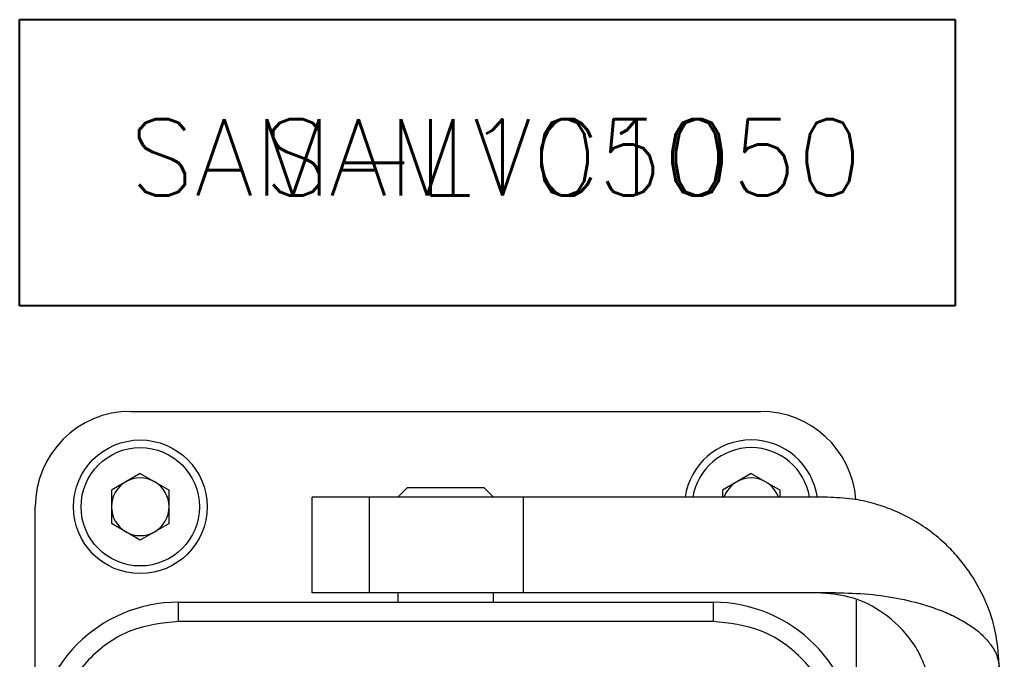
# Model space of a CAD drawing. Extents: x 4137 to 28680, y 2446 to 6814.
# Drawn here: x 14614.1 to 14678.8, y 3190.1 to 3232.3 of the extents above; entities that cross this region are included whole.
import ezdxf
from ezdxf.enums import TextEntityAlignment as Align

# ---------------------------------------------------------------- set-up
doc = ezdxf.new("R2010")
doc.units = 0
doc.header["$LTSCALE"] = 0.5
doc.layers.get('0').update_dxf_attribs({"linetype": 'CONTINUOUS'})
doc.styles.get("Standard").update_dxf_attribs({"font": 'simplex.shx'})

msp = doc.modelspace()

# ---------------------------------------------------------------- linework, layer by layer
for p, q in [((14614.11, 3232.288), (14675.85, 3232.288)), ((14614.11, 3213.388), (14614.11, 3232.288)), ((14614.11, 3232.288), (14675.85, 3232.288)), ((14614.11, 3213.388), (14614.11, 3232.288)), ((14675.85, 3232.288), (14675.85, 3213.388)), ((14675.85, 3232.288), (14675.85, 3213.388)), ((14675.85, 3213.388), (14614.11, 3213.388)), ((14675.85, 3213.388), (14614.11, 3213.388))]:
    msp.add_line(p, q)
at = {"color": 7, "linetype": 'Continuous', "lineweight": 15}
for p, q in [((14621.443, 3206.433), (14663.023, 3206.433)), ((14621.443, 3206.433), (14663.023, 3206.433)), ((14622.073, 3202.33), (14620.17, 3201.231)), ((14622.073, 3202.33), (14620.17, 3201.231)), ((14622.073, 3202.33), (14623.975, 3201.231)), ((14622.073, 3202.33), (14623.975, 3201.231)), ((14662.393, 3202.33), (14660.49, 3201.231)), ((14662.393, 3202.33), (14660.49, 3201.231)), ((14662.393, 3202.33), (14664.295, 3201.231)), ((14662.393, 3202.33), (14664.295, 3201.231)), ((14620.17, 3201.231), (14620.17, 3199.034)), ((14620.17, 3201.231), (14620.17, 3199.034)), ((14623.975, 3199.034), (14623.975, 3201.231)), ((14623.975, 3199.034), (14623.975, 3201.231)), ((14639.719, 3201.399), (14639.083, 3200.763)), ((14639.719, 3201.399), (14639.083, 3200.763)), ((14644.753, 3201.393), (14639.713, 3201.393)), ((14644.753, 3201.393), (14639.713, 3201.393)), ((14645.383, 3200.763), (14644.747, 3201.399)), ((14645.383, 3200.763), (14644.747, 3201.399)), ((14660.49, 3201.231), (14660.49, 3200.763)), ((14660.49, 3201.231), (14660.49, 3200.763)), ((14664.295, 3200.763), (14664.295, 3201.231)), ((14664.295, 3200.763), (14664.295, 3201.231)), ((14633.413, 3200.769), (14633.413, 3200.763)), ((14633.413, 3200.769), (14633.413, 3200.763)), ((14633.413, 3194.463), (14633.413, 3200.763)), ((14633.413, 3194.463), (14633.413, 3200.763)), ((14637.193, 3194.463), (14637.193, 3200.763)), ((14647.373, 3200.763), (14637.193, 3200.763)), ((14637.193, 3194.463), (14637.193, 3200.763)), ((14647.373, 3200.763), (14637.193, 3200.763)), ((14647.373, 3194.463), (14647.373, 3200.763)), ((14667.433, 3200.763), (14647.373, 3200.763)), ((14647.373, 3194.463), (14647.373, 3200.763)), ((14667.433, 3200.763), (14647.373, 3200.763)), ((14615.143, 3184.383), (14615.143, 3200.133)), ((14615.143, 3184.383), (14615.143, 3200.133)), ((14622.073, 3197.936), (14620.17, 3199.034)), ((14622.073, 3197.936), (14620.17, 3199.034)), ((14623.975, 3199.034), (14622.073, 3197.936)), ((14623.975, 3199.034), (14622.073, 3197.936)), ((14633.413, 3194.463), (14633.413, 3194.457)), ((14633.413, 3194.463), (14633.413, 3194.457)), ((14647.373, 3194.463), (14637.193, 3194.463)), ((14647.373, 3194.463), (14637.193, 3194.463)), ((14639.083, 3194.463), (14639.083, 3193.833)), ((14639.083, 3194.463), (14639.083, 3193.833)), ((14645.383, 3193.833), (14645.383, 3194.463)), ((14645.383, 3193.833), (14645.383, 3194.463)), ((14667.965, 3194.463), (14647.373, 3194.463)), ((14667.965, 3194.463), (14647.373, 3194.463)), ((14624.593, 3192.573), (14624.593, 3193.833)), ((14624.593, 3193.833), (14659.873, 3193.833)), ((14624.593, 3192.573), (14624.593, 3193.833)), ((14624.593, 3193.833), (14659.873, 3193.833)), ((14659.873, 3193.833), (14659.873, 3192.573)), ((14659.873, 3193.833), (14659.873, 3192.573)), ((14669.323, 3193.971), (14669.323, 3184.383)), ((14669.323, 3193.971), (14669.323, 3184.383)), ((14659.873, 3192.573), (14624.593, 3192.573)), ((14659.873, 3192.573), (14624.593, 3192.573))]:
    msp.add_line(p, q, dxfattribs=at)
for radius in [4.41, 4.41, 3.906, 3.906]:
    msp.add_circle((14622.073, 3200.133), radius, dxfattribs=at)
for centre, radius, start, end in [((14621.443, 3200.133), 6.3, 90, 180), ((14621.443, 3200.133), 6.3, 90, 180), ((14663.023, 3200.133), 6.3, 4.44111, 90), ((14663.023, 3200.133), 6.3, 4.44111, 90), ((14662.393, 3200.133), 4.41, 8.21321, 171.78679), ((14662.393, 3200.133), 4.41, 8.21321, 171.78679), ((14622.073, 3200.133), 1.903, 120, 180), ((14622.073, 3200.133), 1.903, 120, 180), ((14622.073, 3200.133), 1.903, 60, 120), ((14622.073, 3200.133), 1.903, 60, 120), ((14622.073, 3200.133), 1.903, 0, 60), ((14622.073, 3200.133), 1.903, 0, 60), ((14662.393, 3200.133), 1.903, 120, 160.66288), ((14662.393, 3200.133), 1.903, 120, 160.66288), ((14662.393, 3200.133), 1.903, 60, 120), ((14662.393, 3200.133), 1.903, 60, 120), ((14662.393, 3200.133), 1.903, 19.33712, 60), ((14662.393, 3200.133), 1.903, 19.33712, 60), ((14622.073, 3200.133), 1.903, 180, 240), ((14622.073, 3200.133), 1.903, 180, 240), ((14622.073, 3200.133), 1.903, 300, 0), ((14622.073, 3200.133), 1.903, 300, 0), ((14622.073, 3200.133), 1.903, 240, 300), ((14622.073, 3200.133), 1.903, 240, 300), ((14624.593, 3184.383), 9.45, 90, 180), ((14624.593, 3184.383), 9.45, 90, 180), ((14659.873, 3184.383), 9.45, 0, 90), ((14659.873, 3184.383), 9.45, 0, 90)]:
    msp.add_arc(centre, radius, start, end, dxfattribs=at)
at = {"color": 8, "linetype": 'Continuous', "lineweight": 15}
msp.add_arc((14662.393, 3200.133), 3.906, 9.2818, 170.7182, dxfattribs=at)
msp.add_arc((14662.393, 3200.133), 3.906, 9.2818, 170.7182, dxfattribs=at)
at = {"color": 7, "linetype": 'Continuous', "lineweight": 15}
for points, knots in [([(14637.193, 3200.763), (14636.698, 3200.763), (14635.707, 3200.763), (14634.457, 3200.763), (14633.583, 3200.763), (14633.47, 3200.763), (14633.413, 3200.763)], [0, 0, 0, 0, 0.25, 0.5, 0.750001, 1, 1, 1, 1]), ([(14637.193, 3200.763), (14636.698, 3200.763), (14635.707, 3200.763), (14634.457, 3200.763), (14633.583, 3200.763), (14633.47, 3200.763), (14633.413, 3200.763)], [0, 0, 0, 0, 0.25, 0.5, 0.750001, 1, 1, 1, 1]), ([(14678.773, 3189.423), (14678.727, 3190.195), (14678.634, 3191.757), (14677.905, 3193.957), (14676.979, 3195.623), (14676.06, 3196.813), (14675.21, 3197.709), (14674.188, 3198.568), (14672.965, 3199.359), (14671.708, 3199.956), (14670.401, 3200.391), (14669.008, 3200.697), (14667.984, 3200.74), (14667.433, 3200.763)], [0, 0, 0, 0, 0.123485, 0.2497094, 0.3705494, 0.4348736, 0.4998427, 0.5779277, 0.6613773, 0.7498939, 0.8190889, 0.9025817, 1, 1, 1, 1]), ([(14678.773, 3189.423), (14678.727, 3190.195), (14678.634, 3191.757), (14677.905, 3193.957), (14676.979, 3195.623), (14676.06, 3196.813), (14675.21, 3197.709), (14674.188, 3198.568), (14672.965, 3199.359), (14671.708, 3199.956), (14670.401, 3200.391), (14669.008, 3200.697), (14667.984, 3200.74), (14667.433, 3200.763)], [0, 0, 0, 0, 0.123485, 0.2497094, 0.3705494, 0.4348736, 0.4998427, 0.5779277, 0.6613773, 0.7498939, 0.8190889, 0.9025817, 1, 1, 1, 1]), ([(14637.193, 3194.463), (14636.698, 3194.463), (14635.707, 3194.463), (14634.457, 3194.463), (14633.583, 3194.463), (14633.47, 3194.463), (14633.413, 3194.463)], [0, 0, 0, 0, 0.25, 0.5, 0.750001, 1, 1, 1, 1]), ([(14637.193, 3194.463), (14636.698, 3194.463), (14635.707, 3194.463), (14634.457, 3194.463), (14633.583, 3194.463), (14633.47, 3194.463), (14633.413, 3194.463)], [0, 0, 0, 0, 0.25, 0.5, 0.750001, 1, 1, 1, 1]), ([(14673.931, 3189.422), (14673.788, 3189.775), (14673.487, 3190.518), (14672.532, 3191.971), (14670.973, 3193.355), (14668.875, 3194.301), (14667.494, 3194.409), (14666.803, 3194.463)], [0, 0, 0, 0, 0.106086, 0.223203, 0.499716, 0.749714, 1, 1, 1, 1]), ([(14673.931, 3189.422), (14673.788, 3189.775), (14673.487, 3190.518), (14672.532, 3191.971), (14670.973, 3193.355), (14668.875, 3194.301), (14667.494, 3194.409), (14666.803, 3194.463)], [0, 0, 0, 0, 0.106086, 0.223203, 0.499716, 0.749714, 1, 1, 1, 1]), ([(14667.965, 3194.463), (14668.699, 3194.444), (14670.129, 3194.409), (14672.209, 3194.098), (14673.908, 3193.661), (14675.231, 3193.176), (14676.193, 3192.715), (14677.016, 3192.202), (14677.697, 3191.647), (14678.248, 3191.003), (14678.676, 3190.27), (14678.742, 3189.692), (14678.773, 3189.423)], [0, 0, 0, 0, 0.17529, 0.341504, 0.50016, 0.591087, 0.674174, 0.750201, 0.816448, 0.875182, 0.941928, 1, 1, 1, 1]), ([(14667.965, 3194.463), (14668.699, 3194.444), (14670.129, 3194.409), (14672.209, 3194.098), (14673.908, 3193.661), (14675.231, 3193.176), (14676.193, 3192.715), (14677.016, 3192.202), (14677.697, 3191.647), (14678.248, 3191.003), (14678.676, 3190.27), (14678.742, 3189.692), (14678.773, 3189.423)], [0, 0, 0, 0, 0.17529, 0.341504, 0.50016, 0.591087, 0.674174, 0.750201, 0.816448, 0.875182, 0.941928, 1, 1, 1, 1]), ([(14624.593, 3192.573), (14623.52, 3192.45), (14621.373, 3192.204), (14618.666, 3190.31), (14616.772, 3187.602), (14616.526, 3185.456), (14616.403, 3184.383)], [0, 0, 0, 0, 0.25, 0.5, 0.75, 1, 1, 1, 1]), ([(14624.593, 3192.573), (14623.52, 3192.45), (14621.373, 3192.204), (14618.666, 3190.31), (14616.772, 3187.602), (14616.526, 3185.456), (14616.403, 3184.383)], [0, 0, 0, 0, 0.25, 0.5, 0.75, 1, 1, 1, 1]), ([(14668.063, 3184.383), (14667.94, 3185.456), (14667.694, 3187.602), (14665.8, 3190.31), (14663.092, 3192.204), (14660.946, 3192.45), (14659.873, 3192.573)], [0, 0, 0, 0, 0.25, 0.5, 0.75, 1, 1, 1, 1]), ([(14668.063, 3184.383), (14667.94, 3185.456), (14667.694, 3187.602), (14665.8, 3190.31), (14663.092, 3192.204), (14660.946, 3192.45), (14659.873, 3192.573)], [0, 0, 0, 0, 0.25, 0.5, 0.75, 1, 1, 1, 1])]:
    msp.add_open_spline(points, degree=3, knots=knots, dxfattribs=at)

# ---------------------------------------------------------------- texts
for s in ['SAM-LVC1050', 'SAM1050']:
    msp.add_text(s, height=5.04).set_placement((14645.539, 3220.674), align=Align.CENTER)

doc.saveas('drawing.dxf')
